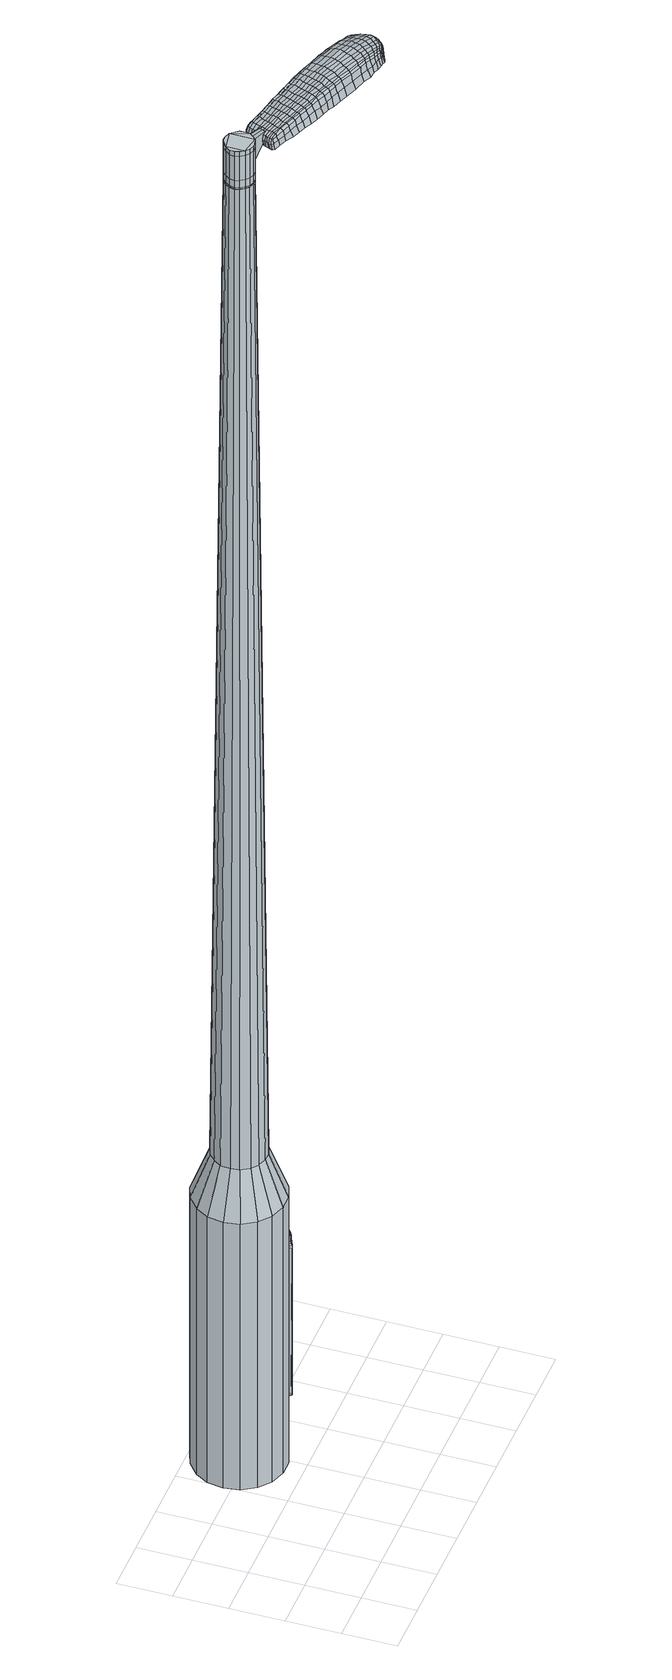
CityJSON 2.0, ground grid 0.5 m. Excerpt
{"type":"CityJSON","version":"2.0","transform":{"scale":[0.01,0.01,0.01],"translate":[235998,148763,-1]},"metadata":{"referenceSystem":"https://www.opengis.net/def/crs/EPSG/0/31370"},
"CityObjects":{
"object1":{"type":"GenericCityObject","attributes":{"cluster":17,"mean_distance_to_centroid":0.304,"new_centroid_x":235999.39,"new_centroid_y":148764.56,"mean_distance_to_camera":11.03,"H1":11.29,"H2":11.33,"Z_final":111.51,"cluster2":-1,"proj_x":235997.42,"proj_y":148770.03,"id_line":62764,"bearing_l":70.18,"distance":5.81,"orientation":"right","G_obj":340.18},"geometry":[{"type":"MultiSurface","lod":"2","boundaries":[[[0,1,2,3]],[[1,4,5,2]],[[4,6,7,5]],[[6,8,9,7]],[[8,10,11,9]],[[10,12,13,11]],[[12,14,15,13]],[[14,16,17,15]],[[16,18,19,17]],[[18,20,21,19]],[[20,22,23,21]],[[22,24,25,23]],[[24,26,27,25]],[[26,28,29,27]],[[28,30,31,29]],[[30,32,33,31]],[[32,34,35,33]],[[34,0,3,35]],[[36,37,38,39]],[[38,40,41,42]],[[41,43,42]],[[42,44,45,46]],[[45,47,46]],[[46,48,49,50]],[[49,51,50]],[[42,46,50,38]],[[50,52,39,38]],[[53,36,39]],[[2,5,7,35]],[[7,9,11,15]],[[11,13,15]],[[15,17,19,23]],[[19,21,23]],[[23,25,27,31]],[[27,29,31]],[[15,23,31,7]],[[31,33,35,7]],[[3,2,35]],[[1,0,54,55]],[[0,34,56,54]],[[34,32,57,56]],[[32,30,58,57]],[[30,28,59,58]],[[28,26,60,59]],[[26,24,61,60]],[[24,22,62,61]],[[22,20,63,62]],[[20,18,64,63]],[[18,16,65,64]],[[16,14,66,65]],[[14,12,67,66]],[[12,10,68,67]],[[10,8,69,68]],[[8,6,70,69]],[[6,4,71,70]],[[4,1,55,71]],[[55,54,72,73]],[[54,56,74,72]],[[56,57,75,74]],[[57,58,76,75]],[[58,59,77,76]],[[59,60,78,77]],[[60,61,79,78]],[[61,62,80,79]],[[62,63,81,80]],[[63,64,82,81]],[[64,65,83,82]],[[65,66,84,83]],[[66,67,85,84]],[[67,68,86,85]],[[68,69,87,86]],[[69,70,88,87]],[[70,71,89,88]],[[71,55,73,89]],[[90,91,92,73]],[[74,93,91,90]],[[94,95,93,74]],[[76,96,95,94]],[[97,98,96,76]],[[99,100,98,97]],[[101,102,100,99]],[[103,104,102,101]],[[81,105,104,103]],[[106,107,105,81]],[[108,109,107,106]],[[110,111,109,108]],[[85,112,111,110]],[[113,114,112,85]],[[115,116,114,113]],[[117,118,116,115]],[[119,120,118,117]],[[73,92,120,119]],[[121,122,123,124]],[[125,121,124,126]],[[127,125,126,128]],[[129,127,128,130]],[[131,129,130,132]],[[133,131,132,134]],[[135,133,134,136]],[[137,135,136,138]],[[139,137,138,140]],[[141,139,140,142]],[[143,141,142,144]],[[145,143,144,146]],[[147,145,146,148]],[[149,147,148,150]],[[151,149,150,152]],[[153,151,152,154]],[[72,90,73]],[[72,74,90]],[[75,94,74]],[[75,76,94]],[[77,97,76]],[[77,78,99,97]],[[78,79,101,99]],[[79,80,103,101]],[[80,81,103]],[[82,106,81]],[[82,83,108,106]],[[83,84,110,108]],[[84,85,110]],[[86,113,85]],[[86,87,115,113]],[[87,88,117,115]],[[88,89,119,117]],[[89,73,119]],[[155,92,91]],[[156,120,92]],[[156,157,118,120]],[[157,158,116,118]],[[158,159,114,116]],[[159,112,114]],[[160,111,112]],[[160,161,109,111]],[[161,162,107,109]],[[162,105,107]],[[163,104,105]],[[163,164,102,104]],[[164,165,100,102]],[[165,166,98,100]],[[166,96,98]],[[167,95,96]],[[167,93,95]],[[155,91,93]],[[39,52,153,168]],[[92,155,169,154]],[[53,39,168,122]],[[155,93,123,169]],[[36,53,122,121]],[[93,167,124,123]],[[37,36,121,125]],[[167,96,126,124]],[[38,37,125,127]],[[96,166,128,126]],[[40,38,127,129]],[[166,165,130,128]],[[41,40,129,131]],[[165,164,132,130]],[[43,41,131,133]],[[164,163,134,132]],[[42,43,133,135]],[[163,105,136,134]],[[44,42,135,137]],[[105,162,138,136]],[[45,44,137,139]],[[162,161,140,138]],[[47,45,139,141]],[[161,160,142,140]],[[46,47,141,143]],[[160,112,144,142]],[[48,46,143,145]],[[112,159,146,144]],[[49,48,145,147]],[[159,158,148,146]],[[51,49,147,149]],[[158,157,150,148]],[[50,51,149,151]],[[157,156,152,150]],[[52,50,151,153]],[[156,92,154,152]],[[153,154,170,171]],[[154,169,172,170]],[[169,123,173,172]],[[123,122,174,173]],[[122,168,175,174]],[[168,153,171,175]],[[176,177,178,179]],[[180,176,179,181]],[[176,180,182,183]],[[177,176,183,184]],[[185,186,187,188]],[[189,185,188,190]],[[185,189,191,192]],[[186,185,192,193]],[[194,195,196,197]],[[198,194,197,199]],[[194,198,200,201]],[[195,194,201,202]],[[203,204,205,206]],[[207,203,206,208]],[[203,207,209,210]],[[204,203,210,211]],[[212,213,214,215]],[[216,212,215,217]],[[212,216,218,219]],[[213,212,219,220]],[[221,222,223,224]],[[225,221,224,226]],[[221,225,227,228]],[[222,221,228,229]],[[230,231,232,233]],[[222,230,233,223]],[[230,222,229,234]],[[231,230,234,235]],[[236,237,238,239]],[[231,236,239,232]],[[236,231,235,240]],[[237,236,240,241]],[[242,180,181,243]],[[237,242,243,238]],[[242,237,241,244]],[[180,242,244,182]],[[245,246,247,248]],[[249,245,248,250]],[[245,249,251,252]],[[246,245,252,253]],[[254,255,256,257]],[[246,254,257,247]],[[254,246,253,258]],[[255,254,258,259]],[[260,261,262,263]],[[255,260,263,256]],[[260,255,259,264]],[[261,260,264,265]],[[266,267,268,269]],[[261,266,269,262]],[[266,261,265,270]],[[267,266,270,271]],[[272,177,184,273]],[[267,272,273,268]],[[272,267,271,274]],[[177,272,274,178]],[[275,276,277,278]],[[279,275,278,280]],[[275,279,281,282]],[[276,275,282,283]],[[284,285,286,287]],[[276,284,287,277]],[[284,276,283,288]],[[285,284,288,289]],[[290,291,292,293]],[[285,290,293,286]],[[290,285,289,294]],[[291,290,294,295]],[[296,189,190,297]],[[291,296,297,292]],[[296,291,295,298]],[[189,296,298,191]],[[299,300,301,302]],[[303,299,302,304]],[[299,303,305,306]],[[300,299,306,307]],[[308,309,310,311]],[[300,308,311,301]],[[308,300,307,312]],[[309,308,312,313]],[[314,315,316,317]],[[309,314,317,310]],[[314,309,313,318]],[[315,314,318,319]],[[320,321,322,323]],[[315,320,323,316]],[[320,315,319,324]],[[321,320,324,325]],[[326,186,193,327]],[[321,326,327,322]],[[326,321,325,328]],[[186,326,328,187]],[[329,215,214,330]],[[331,329,330,332]],[[329,331,333,334]],[[215,329,334,217]],[[335,331,332,336]],[[337,335,336,338]],[[335,337,339,340]],[[331,335,340,333]],[[341,337,338,342]],[[343,341,342,344]],[[341,343,345,346]],[[337,341,346,339]],[[347,343,344,348]],[[349,347,348,350]],[[347,349,351,352]],[[343,347,352,345]],[[353,349,350,354]],[[204,353,354,205]],[[353,204,211,355]],[[349,353,355,351]],[[356,357,202,201]],[[358,356,201,200]],[[356,358,359,360]],[[357,356,360,361]],[[362,363,361,360]],[[364,362,360,359]],[[362,364,365,366]],[[363,362,366,367]],[[368,369,367,366]],[[370,368,366,365]],[[368,370,371,372]],[[369,368,372,373]],[[374,375,373,372]],[[376,374,372,371]],[[374,376,209,207]],[[375,374,207,208]],[[377,378,379,380]],[[279,377,380,281]],[[377,279,280,381]],[[378,377,381,382]],[[383,198,199,384]],[[378,383,384,379]],[[383,378,382,385]],[[198,383,385,200]],[[386,387,388,389]],[[225,386,389,227]],[[386,225,226,390]],[[387,386,390,391]],[[392,393,394,395]],[[387,392,395,388]],[[392,387,391,396]],[[393,392,396,397]],[[398,195,202,399]],[[393,398,399,394]],[[398,393,397,400]],[[195,398,400,196]],[[401,402,403,404]],[[183,401,404,184]],[[401,183,182,405]],[[402,401,405,406]],[[407,408,409,410]],[[402,407,410,403]],[[407,402,406,411]],[[408,407,411,412]],[[413,206,205,414]],[[408,413,414,409]],[[413,408,412,415]],[[206,413,415,208]],[[416,417,418,419]],[[188,416,419,190]],[[416,188,187,420]],[[417,416,420,421]],[[422,210,209,423]],[[417,422,423,418]],[[422,417,421,424]],[[210,422,424,211]],[[425,426,427,428]],[[303,425,428,305]],[[425,303,304,429]],[[426,425,429,430]],[[431,216,217,432]],[[426,431,432,427]],[[431,426,430,433]],[[216,431,433,218]],[[434,435,436,437]],[[249,434,437,251]],[[434,249,250,438]],[[435,434,438,439]],[[440,441,442,443]],[[435,440,443,436]],[[440,435,439,444]],[[441,440,444,445]],[[446,213,220,447]],[[441,446,447,442]],[[446,441,445,448]],[[213,446,448,214]],[[449,450,439,438]],[[248,449,438,250]],[[449,248,247,451]],[[450,449,451,452]],[[453,454,445,444]],[[450,453,444,439]],[[453,450,452,455]],[[454,453,455,456]],[[457,330,214,448]],[[454,457,448,445]],[[457,454,456,458]],[[330,457,458,332]],[[459,460,461,462]],[[306,459,462,307]],[[459,306,305,428]],[[460,459,428,427]],[[463,334,333,464]],[[460,463,464,461]],[[463,460,427,432]],[[334,463,432,217]],[[465,466,452,451]],[[257,465,451,247]],[[465,257,256,467]],[[466,465,467,468]],[[469,470,456,455]],[[466,469,455,452]],[[469,466,468,471]],[[470,469,471,472]],[[473,336,332,458]],[[470,473,458,456]],[[473,470,472,474]],[[336,473,474,338]],[[475,476,477,478]],[[312,475,478,313]],[[475,312,307,462]],[[476,475,462,461]],[[479,340,339,480]],[[476,479,480,477]],[[479,476,461,464]],[[340,479,464,333]],[[481,482,468,467]],[[263,481,467,256]],[[481,263,262,483]],[[482,481,483,484]],[[485,486,472,471]],[[482,485,471,468]],[[485,482,484,487]],[[486,485,487,488]],[[489,342,338,474]],[[486,489,474,472]],[[489,486,488,490]],[[342,489,490,344]],[[491,492,493,494]],[[318,491,494,319]],[[491,318,313,478]],[[492,491,478,477]],[[495,346,345,496]],[[492,495,496,493]],[[495,492,477,480]],[[346,495,480,339]],[[497,498,484,483]],[[269,497,483,262]],[[497,269,268,499]],[[498,497,499,500]],[[501,502,488,487]],[[498,501,487,484]],[[501,498,500,503]],[[502,501,503,504]],[[505,348,344,490]],[[502,505,490,488]],[[505,502,504,506]],[[348,505,506,350]],[[507,508,509,510]],[[324,507,510,325]],[[507,324,319,494]],[[508,507,494,493]],[[511,352,351,512]],[[508,511,512,509]],[[511,508,493,496]],[[352,511,496,345]],[[513,514,500,499]],[[273,513,499,268]],[[513,273,184,404]],[[514,513,404,403]],[[515,516,504,503]],[[514,515,503,500]],[[515,514,403,410]],[[516,515,410,409]],[[517,354,350,506]],[[516,517,506,504]],[[517,516,409,414]],[[354,517,414,205]],[[518,519,421,420]],[[328,518,420,187]],[[518,328,325,510]],[[519,518,510,509]],[[520,355,211,424]],[[519,520,424,421]],[[520,519,509,512]],[[355,520,512,351]],[[521,522,382,381]],[[278,521,381,280]],[[521,278,277,523]],[[522,521,523,524]],[[525,358,200,385]],[[522,525,385,382]],[[525,522,524,526]],[[358,525,526,359]],[[527,528,529,530]],[[228,527,530,229]],[[527,228,227,389]],[[528,527,389,388]],[[531,532,533,534]],[[528,531,534,529]],[[531,528,388,395]],[[532,531,395,394]],[[535,357,361,536]],[[532,535,536,533]],[[535,532,394,399]],[[357,535,399,202]],[[537,538,524,523]],[[287,537,523,277]],[[537,287,286,539]],[[538,537,539,540]],[[541,364,359,526]],[[538,541,526,524]],[[541,538,540,542]],[[364,541,542,365]],[[543,544,545,546]],[[234,543,546,235]],[[543,234,229,530]],[[544,543,530,529]],[[547,548,549,550]],[[544,547,550,545]],[[547,544,529,534]],[[548,547,534,533]],[[551,363,367,552]],[[548,551,552,549]],[[551,548,533,536]],[[363,551,536,361]],[[553,554,540,539]],[[293,553,539,286]],[[553,293,292,555]],[[554,553,555,556]],[[557,370,365,542]],[[554,557,542,540]],[[557,554,556,558]],[[370,557,558,371]],[[559,560,561,562]],[[240,559,562,241]],[[559,240,235,546]],[[560,559,546,545]],[[563,564,565,566]],[[560,563,566,561]],[[563,560,545,550]],[[564,563,550,549]],[[567,369,373,568]],[[564,567,568,565]],[[567,564,549,552]],[[369,567,552,367]],[[569,570,556,555]],[[297,569,555,292]],[[569,297,190,419]],[[570,569,419,418]],[[571,376,371,558]],[[570,571,558,556]],[[571,570,418,423]],[[376,571,423,209]],[[572,573,406,405]],[[244,572,405,182]],[[572,244,241,562]],[[573,572,562,561]],[[574,575,412,411]],[[573,574,411,406]],[[574,573,561,566]],[[575,574,566,565]],[[576,375,208,415]],[[575,576,415,412]],[[576,575,565,568]],[[375,576,568,373]],[[577,578,579,580]],[[580,579,581,582]],[[583,581,579,584]],[[584,579,578,585]],[[586,587,588,589]],[[589,588,590,591]],[[592,590,588,593]],[[593,588,587,594]],[[595,596,597,598]],[[598,597,599,600]],[[601,599,597,602]],[[602,597,596,603]],[[604,605,606,607]],[[607,606,608,609]],[[610,608,606,611]],[[611,606,605,612]],[[613,614,615,616]],[[616,615,617,618]],[[619,617,615,620]],[[620,615,614,621]],[[622,623,624,625]],[[625,624,626,627]],[[628,626,624,629]],[[629,624,623,630]],[[631,632,633,634]],[[634,633,623,622]],[[630,623,633,635]],[[635,633,632,636]],[[637,638,639,640]],[[640,639,632,631]],[[636,632,639,641]],[[641,639,638,642]],[[582,581,643,644]],[[644,643,638,637]],[[642,638,643,645]],[[645,643,581,583]],[[646,647,648,649]],[[649,648,650,651]],[[652,650,648,653]],[[653,648,647,654]],[[655,656,657,658]],[[658,657,647,646]],[[654,647,657,659]],[[659,657,656,660]],[[661,662,663,664]],[[664,663,656,655]],[[660,656,663,665]],[[665,663,662,666]],[[667,668,669,670]],[[670,669,662,661]],[[666,662,669,671]],[[671,669,668,672]],[[585,578,673,674]],[[674,673,668,667]],[[672,668,673,675]],[[675,673,578,577]],[[676,677,678,679]],[[679,678,680,681]],[[682,680,678,683]],[[683,678,677,684]],[[685,686,687,688]],[[688,687,677,676]],[[684,677,687,689]],[[689,687,686,690]],[[691,692,693,694]],[[694,693,686,685]],[[690,686,693,695]],[[695,693,692,696]],[[591,590,697,698]],[[698,697,692,691]],[[696,692,697,699]],[[699,697,590,592]],[[700,701,702,703]],[[703,702,704,705]],[[706,704,702,707]],[[707,702,701,708]],[[709,710,711,712]],[[712,711,701,700]],[[708,701,711,713]],[[713,711,710,714]],[[715,716,717,718]],[[718,717,710,709]],[[714,710,717,719]],[[719,717,716,720]],[[721,722,723,724]],[[724,723,716,715]],[[720,716,723,725]],[[725,723,722,726]],[[594,587,727,728]],[[728,727,722,721]],[[726,722,727,729]],[[729,727,587,586]],[[613,616,730,731]],[[731,730,732,733]],[[734,732,730,735]],[[735,730,616,618]],[[733,732,736,737]],[[737,736,738,739]],[[740,738,736,741]],[[741,736,732,734]],[[739,738,742,743]],[[743,742,744,745]],[[746,744,742,747]],[[747,742,738,740]],[[745,744,748,749]],[[749,748,750,751]],[[752,750,748,753]],[[753,748,744,746]],[[751,750,754,755]],[[755,754,605,604]],[[612,605,754,756]],[[756,754,750,752]],[[603,757,758,602]],[[602,758,759,601]],[[760,759,758,761]],[[761,758,757,762]],[[762,763,764,761]],[[761,764,765,760]],[[766,765,764,767]],[[767,764,763,768]],[[768,769,770,767]],[[767,770,771,766]],[[772,771,770,773]],[[773,770,769,774]],[[774,775,776,773]],[[773,776,777,772]],[[610,777,776,608]],[[608,776,775,609]],[[778,779,780,781]],[[781,780,680,682]],[[681,680,780,782]],[[782,780,779,783]],[[600,599,784,785]],[[785,784,779,778]],[[783,779,784,786]],[[786,784,599,601]],[[787,788,789,790]],[[790,789,626,628]],[[627,626,789,791]],[[791,789,788,792]],[[793,794,795,796]],[[796,795,788,787]],[[792,788,795,797]],[[797,795,794,798]],[[603,596,799,800]],[[800,799,794,793]],[[798,794,799,801]],[[801,799,596,595]],[[802,803,804,805]],[[805,804,584,585]],[[583,584,804,806]],[[806,804,803,807]],[[808,809,810,811]],[[811,810,803,802]],[[807,803,810,812]],[[812,810,809,813]],[[604,607,814,815]],[[815,814,809,808]],[[813,809,814,816]],[[816,814,607,609]],[[817,818,819,820]],[[820,819,589,591]],[[586,589,819,821]],[[821,819,818,822]],[[610,611,823,824]],[[824,823,818,817]],[[822,818,823,825]],[[825,823,611,612]],[[826,827,704,828]],[[828,704,706]],[[705,704,827,829]],[[618,617,830,831]],[[831,830,827,826]],[[829,827,830,832]],[[832,830,617,619]],[[833,834,835,652]],[[835,650,652]],[[651,650,835,836]],[[836,835,834,837]],[[838,839,840,841]],[[841,840,834,833]],[[837,834,840,842]],[[842,840,839,843]],[[621,614,844,845]],[[845,844,839,838]],[[843,839,844,846]],[[846,844,614,613]],[[837,847,848,836]],[[836,848,649,651]],[[646,649,848,849]],[[849,848,847,850]],[[843,851,852,842]],[[842,852,847,837]],[[850,847,852,853]],[[853,852,851,854]],[[613,731,171,846]],[[846,171,851,843]],[[854,851,171,855]],[[855,171,731,733]],[[856,857,858,859]],[[859,858,707,708]],[[706,707,858,828]],[[828,858,857,826]],[[734,735,860,861]],[[861,860,857,856]],[[826,857,860,831]],[[831,860,735,618]],[[850,862,849]],[[849,862,658,646]],[[655,658,862,863]],[[863,862,864]],[[854,865,866,853]],[[853,866,862,850]],[[864,862,866,867]],[[867,866,865,868]],[[733,737,869,855]],[[855,869,865,854]],[[868,865,869,870]],[[870,869,737,739]],[[871,872,873,874]],[[874,873,713,714]],[[708,713,873,859]],[[859,873,872,856]],[[740,741,875,876]],[[876,875,872,871]],[[856,872,875,861]],[[861,875,741,734]],[[864,877,878,863]],[[863,878,664,655]],[[661,664,878,879]],[[879,878,877,880]],[[868,881,882,867]],[[867,882,877,864]],[[880,877,882,883]],[[883,882,881,884]],[[739,743,885,870]],[[870,885,881,868]],[[884,881,885,886]],[[886,885,743,745]],[[887,888,889,890]],[[890,889,719,720]],[[714,719,889,874]],[[874,889,888,871]],[[746,747,891,892]],[[892,891,888,887]],[[871,888,891,876]],[[876,891,747,740]],[[880,893,894,879]],[[879,894,670,661]],[[667,670,894,895]],[[895,894,893,896]],[[884,897,898,883]],[[883,898,893,880]],[[896,893,898,899]],[[899,898,897,900]],[[745,749,901,886]],[[886,901,897,884]],[[900,897,901,902]],[[902,901,749,751]],[[903,904,905,906]],[[906,905,725,726]],[[720,725,905,890]],[[890,905,904,887]],[[752,753,907,908]],[[908,907,904,903]],[[887,904,907,892]],[[892,907,753,746]],[[896,909,910,895]],[[895,910,674,667]],[[585,674,910,805]],[[805,910,909,802]],[[900,911,912,899]],[[899,912,909,896]],[[802,909,912,811]],[[811,912,911,808]],[[751,755,913,902]],[[902,913,911,900]],[[808,911,913,815]],[[815,913,755,604]],[[822,914,915,821]],[[821,915,729,586]],[[726,729,915,906]],[[906,915,914,903]],[[612,756,916,825]],[[825,916,914,822]],[[903,914,916,908]],[[908,916,756,752]],[[783,917,918,782]],[[782,918,679,681]],[[676,679,918,919]],[[919,918,917,920]],[[601,759,921,786]],[[786,921,917,783]],[[920,917,921,922]],[[922,921,759,760]],[[923,924,925,926]],[[926,925,629,630]],[[628,629,925,790]],[[790,925,924,787]],[[927,928,929,930]],[[930,929,924,923]],[[787,924,929,796]],[[796,929,928,793]],[[762,757,931,932]],[[932,931,928,927]],[[793,928,931,800]],[[800,931,757,603]],[[920,933,934,919]],[[919,934,688,676]],[[685,688,934,935]],[[935,934,933,936]],[[760,765,937,922]],[[922,937,933,920]],[[936,933,937,938]],[[938,937,765,766]],[[939,940,941,942]],[[942,941,635,636]],[[630,635,941,926]],[[926,941,940,923]],[[943,944,945,946]],[[946,945,940,939]],[[923,940,945,930]],[[930,945,944,927]],[[768,763,947,948]],[[948,947,944,943]],[[927,944,947,932]],[[932,947,763,762]],[[936,949,950,935]],[[935,950,694,685]],[[691,694,950,951]],[[951,950,949,952]],[[766,771,953,938]],[[938,953,949,936]],[[952,949,953,954]],[[954,953,771,772]],[[955,956,957,958]],[[958,957,641,642]],[[636,641,957,942]],[[942,957,956,939]],[[959,960,961,962]],[[962,961,956,955]],[[939,956,961,946]],[[946,961,960,943]],[[774,769,963,964]],[[964,963,960,959]],[[943,960,963,948]],[[948,963,769,768]],[[952,965,966,951]],[[951,966,698,691]],[[591,698,966,820]],[[820,966,965,817]],[[772,777,967,954]],[[954,967,965,952]],[[817,965,967,824]],[[824,967,777,610]],[[807,968,969,806]],[[806,969,645,583]],[[642,645,969,958]],[[958,969,968,955]],[[813,970,971,812]],[[812,971,968,807]],[[955,968,971,962]],[[962,971,970,959]],[[609,775,972,816]],[[816,972,970,813]],[[959,970,972,964]],[[964,972,775,774]],[[577,580,179,178]],[[580,582,181,179]],[[592,593,192,191]],[[593,594,193,192]],[[595,598,197,196]],[[598,600,199,197]],[[619,620,219,218]],[[620,621,220,219]],[[622,625,224,223]],[[625,627,226,224]],[[631,634,233,232]],[[634,622,223,233]],[[637,640,239,238]],[[640,631,232,239]],[[582,644,243,181]],[[644,637,238,243]],[[652,653,252,251]],[[653,654,253,252]],[[654,659,258,253]],[[659,660,259,258]],[[660,665,264,259]],[[665,666,265,264]],[[666,671,270,265]],[[671,672,271,270]],[[672,675,274,271]],[[675,577,178,274]],[[682,683,282,281]],[[683,684,283,282]],[[684,689,288,283]],[[689,690,289,288]],[[690,695,294,289]],[[695,696,295,294]],[[696,699,298,295]],[[699,592,191,298]],[[700,703,302,301]],[[703,705,304,302]],[[709,712,311,310]],[[712,700,301,311]],[[715,718,317,316]],[[718,709,310,317]],[[721,724,323,322]],[[724,715,316,323]],[[594,728,327,193]],[[728,721,322,327]],[[778,781,380,379]],[[781,682,281,380]],[[600,785,384,199]],[[785,778,379,384]],[[627,791,390,226]],[[791,792,391,390]],[[792,797,396,391]],[[797,798,397,396]],[[798,801,400,397]],[[801,595,196,400]],[[705,429,304]],[[705,829,430,429]],[[829,832,433,430]],[[832,619,218,433]],[[833,652,437,436]],[[652,251,437]],[[838,841,443,442]],[[841,833,436,443]],[[621,845,447,220]],[[845,838,442,447]],[[973,974,975,976]],[[977,978,976,975]],[[979,980,981,982]],[[983,984,985,986]],[[974,987,988,975]],[[989,977,975,988]],[[990,979,982,991]],[[992,993,984,983]],[[987,994,995,988]],[[995,996,989,988]],[[997,990,991,998]],[[999,993,992,1000]],[[994,1001,1002,995]],[[1002,1003,996,995]],[[1004,997,998,1005]],[[1006,999,1000,1007]],[[1008,1009,1010,1011]],[[1012,1013,1009,1008]],[[1012,1014,1015,1013]],[[1014,1016,1017,1015]],[[1018,1019,1020,1021]],[[1022,1023,1019,1018]],[[1024,1025,1023,1022]],[[1026,1027,1025,1024]],[[1021,1010,1009,1018]],[[1018,1009,1013,1022]],[[1013,1015,1024,1022]],[[1015,1017,1026,1024]],[[982,981,978,977]],[[991,982,977,989]],[[996,998,991,989]],[[1003,1005,998,996]],[[983,986,980,979]],[[992,983,979,990]],[[1000,992,990,997]],[[1007,1000,997,1004]],[[984,1008,1011,985]],[[993,1012,1008,984]],[[1014,1012,993,999]],[[1016,1014,999,1006]],[[1028,1029,1030,1031]],[[1030,1032,1033,1034]],[[1030,1034,1035,1036]],[[1030,1036,1031]],[[1037,1028,1031,1038]],[[1039,1038,1031,1040]],[[1041,1040,1031]],[[1042,1030,1029,1043]],[[1044,1042,1043,1045]],[[1046,1044,1045,1047]],[[1048,1046,1047,1049]],[[1050,1048,1049,1051]],[[1051,1052,1053,1054]],[[1051,1054,1055,1056]],[[1051,1056,1057,1058]],[[1057,1059,1060,1061]],[[1057,1061,1062,1063]],[[1057,1063,1058]],[[1051,1058,1050]],[[1064,1065,1029,1028]],[[1066,1067,1032,1030]],[[1068,1069,1041,1031]],[[1065,1070,1043,1029]],[[1071,1066,1030,1042]],[[1070,1072,1045,1043]],[[1073,1071,1042,1044]],[[1072,1074,1047,1045]],[[1075,1073,1044,1046]],[[1074,1076,1049,1047]],[[1077,1075,1046,1048]],[[1076,1078,1051,1049]],[[1079,1077,1048,1050]],[[1078,1080,1052,1051]],[[1081,1082,1059,1057]],[[1083,1079,1050,1058]],[[1053,1052,1080,1084]],[[1054,1053,1084,1085]],[[1055,1054,1085,1086]],[[1056,1055,1086,1087]],[[1057,1056,1087,1081]],[[1088,1064,1028,1037]],[[1089,1088,1037,1038]],[[1090,1089,1038,1039]],[[1091,1090,1039,1040]],[[1069,1091,1040,1041]],[[1033,1032,1067,1092]],[[1060,1059,1082,1093]],[[1034,1033,1092,1094]],[[1035,1034,1094,1095]],[[1036,1035,1095,1096]],[[1031,1036,1096,1068]],[[1061,1060,1093,1097]],[[1062,1061,1097,1098]],[[1063,1062,1098,1099]],[[1058,1063,1099,1083]]]}]}
},
"vertices":[
[181,143,384],[173,130,384],[173,130,96],[181,143,96],[162,121,384],[162,121,96],[148,116,384],[148,116,96],[134,116,384],[134,116,96],[120,121,384],[120,121,96],[109,130,384],[109,130,96],[101,143,384],[101,143,96],[99,157,384],[99,157,96],[101,172,384],[101,172,96],[108,184,384],[108,184,96],[120,194,384],[120,194,96],[133,199,384],[133,199,96],[148,199,384],[148,199,96],[162,194,384],[162,194,96],[173,185,384],[173,185,96],[181,172,384],[181,172,96],[183,157,384],[183,157,96],[154,162,1524],[151,166,1524],[148,169,1524],[154,153,1524],[143,171,1524],[139,171,1524],[131,166,1524],[134,169,1524],[128,162,1524],[127,157,1524],[131,149,1524],[128,153,1524],[134,146,1524],[139,144,1524],[148,146,1524],[143,144,1524],[151,149,1524],[154,157,1524],[165,149,429],[160,141,429],[166,157,429],[165,166,429],[160,174,429],[153,179,429],[145,182,429],[136,182,429],[128,179,429],[122,173,429],[117,166,429],[116,157,429],[117,149,429],[122,141,429],[128,136,429],[137,133,429],[145,133,429],[154,136,429],[154,153,1483],[151,149,1483],[154,157,1483],[154,162,1483],[151,166,1483],[148,169,1483],[143,171,1483],[139,171,1483],[134,169,1483],[131,166,1483],[128,162,1483],[127,157,1483],[128,153,1483],[131,149,1483],[134,146,1483],[139,144,1483],[143,144,1483],[148,146,1483],[153,153,1483],[153,153,1485],[151,149,1485],[154,157,1485],[153,162,1483],[153,162,1485],[151,166,1485],[147,169,1483],[147,169,1485],[143,170,1483],[143,170,1485],[139,170,1483],[139,170,1485],[134,168,1483],[134,168,1485],[131,166,1485],[129,162,1483],[129,162,1485],[128,157,1483],[128,157,1485],[129,153,1483],[129,153,1485],[131,149,1485],[135,146,1483],[135,146,1485],[139,145,1483],[139,145,1485],[143,145,1483],[143,145,1485],[147,146,1483],[147,146,1485],[154,162,1519],[154,157,1519],[154,157,1493],[154,162,1493],[151,166,1519],[151,166,1493],[148,169,1519],[148,169,1493],[143,171,1519],[143,171,1493],[139,171,1519],[139,171,1493],[134,169,1519],[134,169,1493],[131,166,1519],[131,166,1493],[128,162,1519],[128,162,1493],[127,157,1519],[127,157,1493],[128,153,1519],[128,153,1493],[131,149,1519],[131,149,1493],[134,146,1519],[134,146,1493],[139,144,1519],[139,144,1493],[143,144,1519],[143,144,1493],[148,146,1519],[148,146,1493],[151,149,1519],[151,149,1493],[154,153,1485],[148,146,1485],[143,144,1485],[139,144,1485],[134,146,1485],[128,153,1485],[127,157,1485],[128,162,1485],[134,169,1485],[139,171,1485],[143,171,1485],[148,169,1485],[154,162,1485],[154,153,1519],[154,153,1493],[170,143,1513],[170,143,1518],[171,146,1513],[172,149,1513],[172,149,1518],[171,146,1518],[234,103,1519],[228,106,1518],[228,104,1509],[235,101,1510],[242,100,1519],[243,98,1510],[242,102,1526],[234,105,1525],[227,107,1525],[248,139,1519],[241,141,1518],[239,140,1525],[246,138,1525],[256,136,1519],[254,135,1526],[257,137,1510],[249,140,1510],[242,142,1509],[311,98,1519],[309,94,1519],[310,94,1513],[311,97,1513],[311,102,1519],[312,102,1513],[309,102,1524],[309,98,1524],[308,95,1524],[241,123,1530],[234,125,1529],[233,122,1529],[240,120,1530],[250,120,1531],[248,117,1531],[251,123,1530],[242,126,1530],[235,129,1529],[165,150,1512],[164,147,1512],[165,147,1517],[166,149,1517],[166,153,1512],[167,152,1517],[167,153,1506],[166,150,1506],[165,147,1506],[290,84,1519],[287,85,1519],[288,83,1512],[291,83,1512],[293,84,1518],[293,82,1512],[293,85,1522],[291,85,1523],[287,86,1524],[283,86,1519],[277,87,1519],[278,86,1512],[283,84,1512],[283,87,1524],[277,89,1525],[271,89,1519],[264,92,1519],[265,90,1511],[272,87,1511],[271,91,1526],[264,93,1526],[253,96,1519],[254,94,1510],[253,97,1526],[166,132,1513],[173,129,1513],[173,130,1518],[166,133,1517],[161,134,1512],[162,135,1516],[162,133,1506],[167,131,1507],[174,128,1507],[180,126,1514],[187,123,1515],[187,124,1520],[180,127,1519],[181,124,1507],[188,121,1507],[194,120,1515],[201,117,1516],[200,119,1522],[194,122,1521],[194,118,1508],[201,115,1508],[208,114,1517],[214,111,1517],[214,113,1524],[207,116,1523],[208,112,1508],[215,109,1509],[221,108,1518],[221,110,1524],[222,107,1509],[303,117,1519],[300,119,1519],[300,118,1524],[303,116,1523],[305,116,1518],[304,116,1522],[307,117,1512],[305,118,1512],[302,120,1512],[296,121,1519],[291,124,1519],[290,122,1525],[295,120,1524],[297,122,1512],[292,124,1512],[285,126,1519],[278,129,1519],[277,128,1526],[284,125,1526],[287,127,1511],[279,130,1511],[267,133,1519],[266,131,1526],[269,134,1510],[177,160,1513],[184,158,1513],[185,159,1507],[178,161,1507],[171,162,1512],[172,162,1506],[172,161,1516],[176,160,1517],[183,157,1518],[191,156,1514],[198,154,1515],[200,155,1507],[193,157,1507],[190,155,1519],[197,153,1520],[206,152,1515],[213,150,1516],[214,151,1508],[207,153,1508],[204,151,1521],[211,149,1522],[220,148,1517],[227,145,1517],[229,146,1509],[221,149,1508],[218,147,1523],[225,144,1524],[234,143,1518],[236,144,1509],[232,142,1524],[171,148,1519],[170,145,1519],[178,145,1520],[177,143,1520],[179,148,1520],[172,150,1519],[185,143,1522],[184,140,1522],[192,140,1523],[191,138,1523],[193,143,1523],[186,145,1521],[199,138,1524],[198,135,1524],[206,135,1525],[205,132,1525],[207,138,1525],[200,141,1524],[213,133,1526],[212,130,1526],[220,130,1527],[219,127,1527],[221,133,1527],[214,136,1526],[227,128,1528],[226,125,1528],[228,131,1528],[306,99,1527],[305,96,1527],[307,103,1526],[303,105,1527],[302,101,1528],[301,97,1528],[296,103,1529],[295,100,1529],[297,107,1528],[290,110,1530],[289,106,1530],[288,102,1530],[282,108,1531],[281,105,1531],[283,112,1530],[275,115,1531],[274,111,1531],[272,108,1531],[262,115,1531],[260,112,1531],[263,119,1531],[307,114,1518],[308,112,1519],[310,112,1513],[308,115,1513],[305,114,1523],[307,112,1523],[310,107,1519],[311,107,1513],[308,107,1524],[295,84,1518],[298,85,1518],[297,86,1523],[294,85,1523],[296,83,1513],[298,84,1513],[301,86,1519],[305,88,1519],[303,89,1524],[300,87,1523],[302,86,1513],[305,88,1513],[307,91,1519],[306,92,1524],[308,91,1513],[234,106,1528],[235,108,1528],[228,111,1528],[228,109,1527],[242,103,1528],[243,105,1529],[236,111,1529],[237,114,1530],[231,116,1529],[229,113,1528],[244,107,1529],[246,110,1530],[239,117,1530],[232,119,1529],[247,113,1531],[245,137,1528],[245,134,1529],[253,132,1529],[254,134,1528],[239,139,1527],[238,137,1528],[243,131,1529],[252,128,1530],[237,133,1528],[169,161,1512],[168,159,1512],[169,158,1517],[170,160,1517],[170,162,1506],[169,160,1506],[167,156,1512],[168,155,1517],[168,156,1506],[160,136,1512],[160,138,1512],[161,137,1506],[160,135,1506],[161,136,1517],[162,138,1517],[161,140,1512],[162,142,1512],[163,142,1506],[162,139,1506],[162,140,1517],[163,142,1517],[163,145,1512],[164,144,1506],[164,145,1517],[166,134,1519],[167,136,1519],[173,132,1520],[174,133,1520],[168,138,1519],[168,140,1519],[174,135,1520],[175,138,1520],[169,143,1519],[176,140,1520],[175,158,1519],[174,157,1519],[182,154,1520],[182,156,1520],[173,154,1519],[180,151,1520],[180,129,1521],[181,130,1521],[187,126,1522],[188,127,1522],[181,133,1521],[182,135,1521],[188,130,1522],[189,132,1523],[183,138,1522],[190,135,1523],[189,154,1521],[189,152,1521],[196,150,1522],[196,152,1522],[187,149,1521],[195,147,1522],[194,123,1523],[194,125,1523],[201,120,1524],[201,122,1524],[195,127,1523],[196,130,1524],[202,124,1525],[203,127,1525],[197,132,1524],[204,130,1525],[204,150,1523],[203,148,1523],[210,145,1524],[211,147,1524],[202,144,1524],[209,142,1525],[207,117,1525],[208,119,1525],[214,115,1526],[215,116,1526],[209,121,1526],[210,124,1526],[216,119,1527],[217,122,1527],[211,127,1526],[218,124,1527],[218,145,1525],[217,143,1525],[224,141,1526],[225,143,1526],[216,140,1526],[223,137,1527],[221,112,1527],[222,114,1527],[223,116,1527],[224,119,1528],[225,122,1528],[232,141,1527],[231,139,1527],[230,135,1528],[303,115,1525],[305,112,1525],[300,117,1526],[301,114,1526],[306,108,1526],[302,110,1527],[292,86,1525],[294,87,1525],[291,88,1526],[289,87,1525],[297,88,1525],[301,90,1526],[296,91,1527],[294,89,1526],[303,93,1526],[299,94,1527],[295,119,1526],[296,116,1527],[290,121,1527],[290,119,1528],[297,112,1528],[290,114,1529],[284,88,1526],[286,89,1527],[280,91,1528],[278,90,1527],[288,91,1527],[291,93,1528],[284,96,1529],[282,93,1528],[293,96,1528],[286,99,1530],[284,123,1528],[284,121,1529],[276,126,1528],[276,124,1529],[284,117,1529],[276,120,1530],[272,92,1528],[274,93,1528],[266,96,1529],[264,95,1528],[275,95,1529],[278,98,1530],[269,101,1530],[267,98,1530],[279,101,1530],[271,104,1531],[265,130,1529],[265,128,1529],[264,124,1530],[253,99,1528],[254,100,1529],[256,103,1530],[257,106,1530],[259,109,1531],[229,106,1509],[228,107,1518],[235,105,1518],[236,103,1509],[243,102,1519],[244,100,1510],[243,103,1525],[235,107,1525],[228,109,1525],[239,138,1525],[240,139,1518],[247,137,1518],[246,136,1525],[255,135,1519],[254,133,1525],[257,136,1510],[249,138,1509],[242,140,1509],[308,95,1513],[307,95,1519],[308,98,1519],[309,98,1513],[309,102,1519],[310,102,1513],[307,102,1524],[307,99,1524],[306,96,1524],[233,122,1528],[234,125,1528],[241,123,1529],[240,120,1529],[250,120,1529],[249,117,1529],[251,123,1529],[242,126,1529],[235,128,1528],[167,146,1516],[166,147,1512],[167,149,1512],[168,149,1516],[168,152,1512],[169,151,1516],[169,152,1506],[168,149,1506],[167,146,1506],[288,85,1512],[288,87,1519],[291,86,1518],[291,85,1512],[293,86,1518],[293,84,1512],[292,87,1522],[291,87,1523],[288,88,1523],[278,88,1512],[278,89,1519],[283,88,1519],[283,86,1512],[283,89,1524],[277,91,1525],[265,92,1511],[265,94,1519],[272,91,1519],[273,89,1511],[272,93,1525],[264,95,1526],[254,98,1519],[255,96,1510],[254,99,1526],[174,132,1518],[174,131,1513],[167,134,1513],[167,135,1517],[163,136,1512],[164,136,1515],[163,135,1506],[168,132,1506],[175,129,1507],[188,126,1520],[188,125,1514],[181,128,1514],[181,129,1519],[182,126,1507],[188,123,1507],[201,120,1522],[202,119,1516],[195,122,1515],[194,123,1521],[195,120,1508],[202,117,1508],[215,115,1523],[215,113,1517],[208,116,1516],[208,118,1522],[209,114,1508],[216,111,1508],[222,110,1517],[221,112,1524],[223,108,1509],[299,116,1523],[299,117,1519],[302,116,1518],[301,115,1523],[304,115,1518],[303,114,1522],[305,116,1512],[303,117,1512],[301,118,1512],[289,121,1525],[290,122,1519],[295,119,1519],[294,118,1524],[296,120,1512],[291,123,1512],[276,126,1526],[277,127,1519],[284,124,1519],[283,123,1525],[286,125,1511],[279,128,1511],[266,131,1519],[265,130,1526],[268,132,1510],[185,157,1507],[183,156,1513],[176,158,1513],[178,159,1506],[171,160,1512],[172,160,1506],[172,159,1515],[176,158,1517],[182,155,1518],[199,153,1507],[198,152,1514],[191,154,1514],[192,155,1507],[190,153,1519],[197,151,1520],[214,149,1508],[212,148,1516],[205,150,1515],[207,151,1508],[204,149,1521],[211,147,1522],[228,145,1508],[226,144,1517],[219,146,1516],[221,147,1508],[218,145,1522],[225,143,1523],[233,141,1517],[235,142,1509],[232,140,1524],[172,147,1518],[171,145,1518],[179,145,1519],[178,143,1519],[180,148,1519],[173,150,1518],[186,142,1520],[185,140,1520],[193,140,1521],[192,137,1521],[194,143,1521],[187,145,1520],[200,137,1523],[199,135,1523],[207,135,1524],[206,132,1524],[208,138,1524],[201,140,1523],[214,132,1525],[213,130,1525],[221,130,1526],[220,127,1526],[222,133,1526],[215,135,1525],[227,127,1527],[226,125,1527],[229,131,1527],[304,97,1526],[305,100,1526],[305,103,1525],[302,105,1526],[301,101,1526],[300,98,1526],[294,100,1528],[295,103,1528],[296,107,1527],[289,109,1528],[289,106,1529],[287,102,1529],[281,105,1530],[282,108,1530],[283,112,1529],[275,115,1530],[274,111,1530],[272,108,1530],[260,112,1530],[262,115,1530],[263,119,1530],[307,112,1513],[306,111,1518],[305,113,1518],[306,114,1512],[304,113,1523],[305,111,1523],[308,107,1519],[309,107,1513],[306,107,1523],[296,88,1523],[297,87,1518],[295,86,1518],[294,87,1523],[295,85,1512],[297,86,1512],[302,91,1523],[303,90,1519],[300,88,1519],[299,89,1523],[301,87,1513],[304,89,1513],[305,92,1519],[304,93,1524],[306,92,1513],[229,111,1527],[235,109,1527],[235,107,1527],[228,110,1526],[243,104,1527],[244,105,1528],[231,116,1528],[238,114,1528],[237,111,1528],[230,114,1527],[245,108,1528],[246,111,1529],[239,117,1529],[232,119,1528],[247,114,1529],[253,131,1528],[245,134,1527],[245,135,1527],[253,133,1527],[238,137,1526],[238,136,1527],[244,130,1528],[252,127,1528],[237,132,1527],[171,158,1516],[170,159,1512],[171,159,1516],[172,159,1506],[169,155,1512],[170,155,1516],[170,156,1506],[163,136,1506],[163,137,1512],[162,136,1512],[163,137,1516],[164,137,1516],[165,141,1506],[164,142,1512],[163,139,1512],[164,138,1506],[164,139,1516],[165,142,1516],[165,144,1512],[166,144,1506],[166,144,1516],[168,136,1518],[167,135,1518],[174,132,1519],[174,133,1519],[169,140,1518],[168,138,1518],[175,135,1519],[176,138,1519],[177,140,1519],[182,154,1519],[175,156,1518],[176,157,1518],[182,155,1519],[174,153,1518],[181,151,1519],[181,130,1520],[188,127,1521],[188,128,1521],[183,135,1520],[182,132,1520],[189,130,1521],[190,132,1521],[184,137,1520],[191,135,1521],[196,149,1521],[189,152,1520],[189,153,1520],[197,151,1521],[188,149,1520],[195,146,1521],[195,125,1522],[195,124,1522],[201,121,1523],[202,122,1523],[197,130,1522],[196,127,1522],[203,124,1523],[204,127,1524],[198,132,1523],[205,130,1524],[210,145,1523],[203,147,1522],[204,148,1522],[211,146,1523],[202,144,1522],[209,142,1523],[209,119,1524],[208,118,1524],[215,116,1525],[215,117,1525],[211,124,1525],[210,122,1524],[216,119,1525],[217,122,1526],[212,127,1525],[218,124,1526],[224,140,1525],[217,143,1524],[218,144,1524],[225,142,1525],[216,139,1524],[223,137,1525],[222,114,1526],[222,113,1526],[224,119,1527],[223,116,1526],[225,122,1527],[231,138,1526],[232,140,1526],[230,135,1526],[303,112,1524],[302,114,1524],[299,115,1525],[300,113,1525],[304,108,1525],[301,109,1525],[291,89,1525],[294,88,1524],[292,88,1524],[289,89,1525],[296,92,1526],[300,91,1525],[297,90,1524],[293,90,1525],[302,94,1525],[298,95,1526],[295,116,1526],[294,117,1526],[289,120,1526],[289,118,1527],[296,111,1526],[290,114,1527],[280,92,1527],[285,90,1526],[284,90,1526],[278,92,1526],[284,97,1528],[290,94,1527],[288,92,1526],[282,94,1527],[292,97,1527],[286,99,1528],[283,120,1527],[283,122,1527],[276,125,1527],[276,123,1528],[283,116,1528],[275,119,1529],[266,97,1528],[274,94,1527],[272,93,1527],[265,96,1527],[269,102,1529],[277,99,1529],[275,96,1528],[268,99,1528],[279,102,1529],[271,105,1530],[264,127,1528],[265,129,1528],[264,123,1529],[255,101,1528],[254,100,1528],[258,106,1529],[256,103,1529],[259,109,1530],[163,135,1508],[165,141,1508],[195,129,1509],[193,122,1509],[215,121,1510],[212,113,1510],[252,107,1512],[249,98,1512],[232,104,1511],[235,113,1511],[269,101,1513],[282,97,1514],[279,88,1514],[266,92,1513],[167,148,1508],[198,136,1509],[218,129,1510],[255,116,1512],[238,122,1511],[272,110,1513],[285,105,1514],[170,154,1508],[201,144,1509],[221,137,1510],[259,125,1512],[242,131,1511],[288,113,1514],[276,118,1513],[172,160,1508],[203,151,1509],[224,145,1510],[262,133,1512],[245,139,1511],[291,122,1514],[279,127,1513],[295,93,1514],[300,92,1514],[297,86,1514],[292,85,1514],[298,101,1514],[302,99,1514],[300,108,1514],[304,106,1514],[303,116,1514],[307,112,1514],[305,93,1515],[309,95,1515],[309,94,1515],[304,89,1515],[307,97,1515],[309,96,1515],[308,101,1515],[310,97,1515],[310,106,1515],[310,98,1515],[172,188,334],[175,185,334],[175,185,165],[164,194,171],[172,188,165],[169,190,165],[167,192,166],[165,193,167],[164,194,169],[169,190,334],[167,192,333],[165,193,332],[164,194,331],[164,194,328],[182,172,165],[182,172,334],[185,157,165],[185,157,334],[182,142,165],[182,142,334],[175,129,165],[175,129,334],[163,120,165],[163,120,334],[159,118,334],[156,117,334],[153,116,333],[151,115,332],[150,114,331],[150,114,328],[159,118,165],[150,114,171],[150,114,169],[151,115,167],[153,116,166],[156,117,165],[170,185,334],[173,183,334],[173,183,165],[170,185,165],[162,192,171],[162,192,328],[180,171,334],[180,171,165],[182,157,334],[182,157,165],[179,143,334],[179,143,165],[172,131,334],[172,131,165],[162,122,334],[162,122,165],[158,121,334],[149,117,328],[149,117,171],[158,121,165],[155,119,334],[152,118,333],[150,118,332],[149,117,331],[167,188,334],[165,189,333],[163,191,332],[163,192,331],[167,188,165],[149,117,169],[165,189,166],[163,191,167],[163,192,169],[150,118,167],[152,118,166],[155,119,165]
]}
